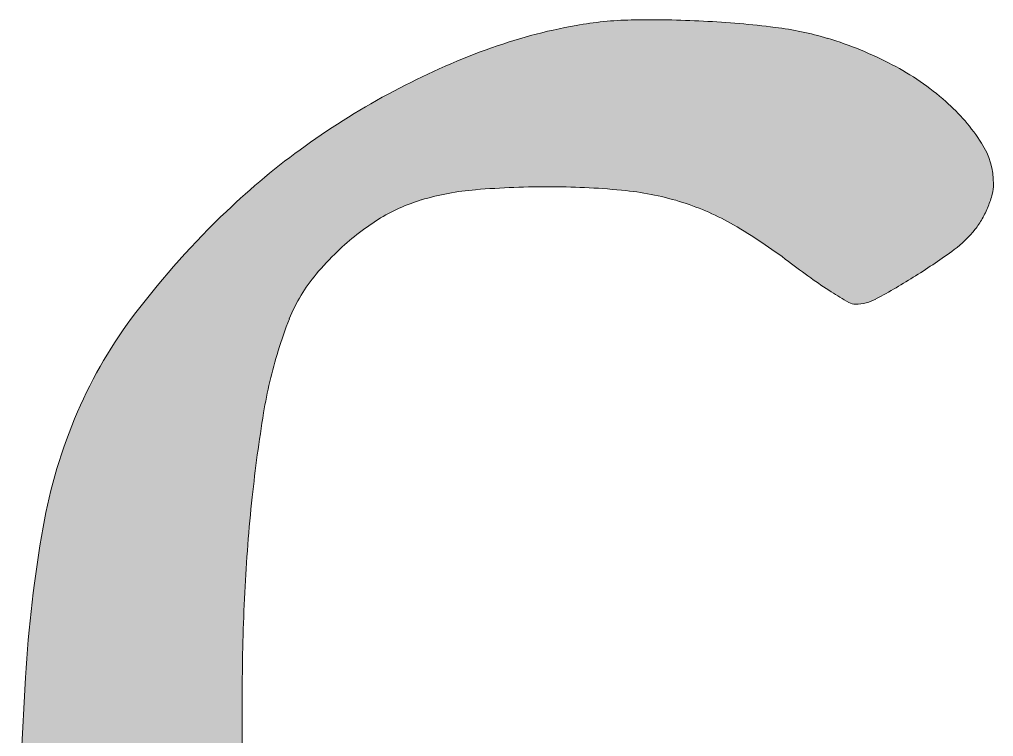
# Model space of a CAD drawing. Extents: x -1907 to 937, y -179 to 966.
# Drawn here: x 428.728 to 431.411, y 97.33 to 99.307 of the extents above; entities that cross this region are included whole.
import ezdxf

# ---------------------------------------------------------------- set-up
doc = ezdxf.new("R2010")
doc.units = 0
doc.layers.get('0').update_dxf_attribs({"lineweight": 13})
doc.layers.add('G-XREF-____-OTLN', color=7, linetype='Continuous', lineweight=13)

# ---------------------------------------------------------------- blocks, each defined once
blk = doc.blocks.new('Blockreferenz-A0UJ280QXE')
at = {"layer": 'G-XREF-____-OTLN', "color": 0, "linetype": 'ByBlock', "lineweight": -2, "ltscale": 0.13}
for p, q in [((428.7446, 97.4931), (428.7277, 97.1914)), ((429.3414, 97.199), (429.3414, 97.4573))]:
    blk.add_line(p, q, dxfattribs=at)
for centre, major_axis, end_param in [((430.4323, 98.3382), (-0.0193, 0.9677), 0.157371), ((430.4686, 96.5171), (0.1437, 2.7856), 0.07146), ((430.469, 96.5253), (0.3406, 2.7602), 0.07124), ((430.5217, 97.8393), (-0.2601, 1.4516), 0.174569), ((430.7022, 98.4143), (0.2519, 0.8409), 0.168249), ((430.6652, 98.2909), (0.4671, 0.8917), 0.191557), ((430.7143, 97.3148), (-0.7008, 1.9089), 0.137206), ((430.7838, 98.5173), (0.4959, 0.564), 0.238593), ((430.7703, 97.2096), (-1.0113, 1.9003), 0.133562), ((430.9232, 98.6759), (0.455, 0.2905), 0.281347), ((430.6825, 97.3319), (-1.1676, 1.6264), 0.141026), ((431.2008, 98.8532), (0.2105, 0), 0.568266), ((430.0413, 98.1243), (-0.0568, 0.7136), 0.21307), ((430.189, 96.2699), (0.0069, 2.5762), 0.08216), ((430.1905, 96.8296), (0.2081, 2.0057), 0.100735), ((431.3034, 98.8532), (0.1043, -0.0276), 0.258965), ((430.3176, 98.0548), (0.2373, 0.748), 0.203819), ((431.1377, 98.8971), (0.2588, -0.1052), 0.127313), ((429.9755, 98.3426), (-0.1407, 0.4672), 0.268683), ((430.3409, 98.128), (0.3543, 0.6129), 0.216899), ((431.1134, 98.9069), (0.2667, -0.1492), 0.123721), ((430.9837, 97.0173), (-1.6858, 1.7608), 0.153485), ((431.1852, 98.8668), (0.1755, -0.1381), 0.156516), ((430.0786, 98.1787), (-0.3628, 0.577), 0.209141), ((429.9917, 97.524), (0.8551, 1.1156), 0.129826), ((431.1252, 98.914), (0.1775, -0.2414), 0.27036), ((430.2422, 98.0101), (-0.6383, 0.6577), 0.094299), ((430.2704, 100.0768), (0.9264, -1.4762), 0.073492), ((432.1141, 100.2931), (-1.2673, -1.6535), 0.036459), ((429.8674, 98.3297), (-0.3225, 0.2751), 0.167849), ((430.1053, 100.3399), (0.9822, -1.8033), 0.061703), ((431.6884, 99.6937), (-0.7806, -1.0992), 0.050517), ((429.8926, 98.3147), (-0.3892, 0.2324), 0.161169), ((431.787, 99.8485), (-0.8227, -1.2921), 0.036763), ((431.0311, 98.559), (-0.0187, -0.0319), 0.537505), ((431.0305, 98.6411), (0.0009, -0.1191), 0.491428), ((430.0728, 97.715), (-1.0243, 0.7846), 0.247093), ((430.5519, 98.0536), (-1.0807, 0.428), 0.079781), ((430.6953, 98.0096), (-1.2548, 0.3845), 0.13413), ((430.2047, 97.6582), (-1.317, 0.567), 0.2319), ((433.4003, 97.5642), (-3.9999, 0.6586), 0.057868), ((434.1974, 97.48), (-4.8285, 0.5104), 0.054385), ((432.2589, 97.2957), (-3.4662, 0.6117), 0.118569), ((434.651, 97.4568), (-5.3026, 0.2703), 0.050857)]:
    blk.add_ellipse(centre, major_axis=major_axis, ratio=1, start_param=0, end_param=end_param, dxfattribs=at)
for points in [[(430.2867, 98.8437), (430.2636, 99.2912), (430.2867, 99.2951)], [(430.2974, 98.8433), (430.2867, 99.2951), (430.2974, 99.2966)], [(430.2867, 98.8437), (430.2867, 99.2951), (430.2974, 98.8433)], [(430.3118, 98.8424), (430.2974, 99.2966), (430.3118, 99.2986)], [(430.2974, 98.8433), (430.2974, 99.2966), (430.3118, 98.8424)], [(430.3312, 98.8412), (430.3118, 99.2986), (430.3312, 99.3007)], [(430.3118, 98.8424), (430.3118, 99.2986), (430.3312, 98.8412)], [(430.3371, 98.8407), (430.3312, 99.3007), (430.3371, 99.3014)], [(430.3312, 98.8412), (430.3312, 99.3007), (430.3371, 98.8407)], [(430.3624, 98.8387), (430.3371, 99.3014), (430.3624, 99.3036)], [(430.3371, 98.8407), (430.3371, 99.3014), (430.3624, 98.8387)], [(430.3649, 98.8385), (430.3624, 99.3036), (430.3649, 99.3037)], [(430.3624, 98.8387), (430.3624, 99.3036), (430.3649, 98.8385)], [(430.3877, 98.8364), (430.3649, 99.3037), (430.3877, 99.3051)], [(430.3649, 98.8385), (430.3649, 99.3037), (430.3877, 98.8364)], [(430.3986, 98.8353), (430.3877, 99.3051), (430.3986, 99.3054)], [(430.3877, 98.8364), (430.3877, 99.3051), (430.3986, 98.8353)], [(430.4131, 98.8336), (430.3986, 99.3054), (430.4131, 99.3059)], [(430.3986, 98.8353), (430.3986, 99.3054), (430.4131, 98.8336)], [(430.4251, 98.8321), (430.4131, 99.3059), (430.4251, 99.306)], [(430.4131, 98.8336), (430.4131, 99.3059), (430.4251, 98.8321)], [(430.4514, 98.828), (430.4251, 99.306), (430.4514, 99.3063)], [(430.4251, 98.8321), (430.4251, 99.306), (430.4514, 98.828)], [(430.4629, 98.8259), (430.4514, 99.3063), (430.4629, 99.3065)], [(430.4514, 98.828), (430.4514, 99.3063), (430.4629, 98.8259)], [(430.4629, 98.8259), (430.4629, 99.3065), (430.4776, 98.823)], [(430.4776, 98.823), (430.4629, 99.3065), (430.4776, 99.3064)], [(430.4776, 98.823), (430.4776, 99.3064), (430.5036, 98.8172)], [(430.5036, 98.8172), (430.4776, 99.3064), (430.5036, 99.3062)], [(430.5036, 98.8172), (430.5036, 99.3062), (430.5127, 98.8148)], [(430.5127, 98.8148), (430.5036, 99.3062), (430.5127, 99.3061)], [(430.5127, 98.8148), (430.5127, 99.3061), (430.5294, 98.8104)], [(430.5294, 98.8104), (430.5127, 99.3061), (430.5294, 99.3057)], [(430.5294, 98.8104), (430.5294, 99.3057), (430.5549, 98.8028)], [(430.5549, 98.8028), (430.5294, 99.3057), (430.5549, 99.3051)], [(430.5549, 98.8028), (430.5549, 99.3051), (430.5625, 98.8002)], [(430.5625, 98.8002), (430.5549, 99.3051), (430.5625, 99.3049)], [(430.5625, 98.8002), (430.5625, 99.3049), (430.5792, 98.7946)], [(430.5792, 98.7946), (430.5625, 99.3049), (430.5792, 99.3042)], [(430.5792, 98.7946), (430.5792, 99.3042), (430.6031, 98.7856)], [(430.6031, 98.7856), (430.5792, 99.3042), (430.6031, 99.3031)], [(430.6031, 98.7856), (430.6031, 99.3031), (430.6123, 98.7817)], [(430.6123, 98.7817), (430.6031, 99.3031), (430.6123, 99.3028)], [(430.6123, 98.7817), (430.6123, 99.3028), (430.6267, 98.7756)], [(430.6267, 98.7756), (430.6123, 99.3028), (430.6267, 99.3019)], [(430.6267, 98.7756), (430.6267, 99.3019), (430.6499, 98.7649)], [(430.6499, 98.7649), (430.6267, 99.3019), (430.6499, 99.3005)], [(430.6499, 98.7649), (430.6499, 99.3005), (430.6618, 98.7589)], [(430.6618, 98.7589), (430.6499, 99.3005), (430.6618, 99.2998)], [(430.6618, 98.7589), (430.6618, 99.2998), (430.6727, 98.7533)], [(430.6727, 98.7533), (430.6618, 99.2998), (430.6727, 99.2989)], [(430.6727, 98.7533), (430.6727, 99.2989), (430.6951, 98.7409)], [(430.6951, 98.7409), (430.6727, 99.2989), (430.6951, 99.2971)], [(430.6951, 98.7409), (430.6951, 99.2971), (430.7111, 98.7314)], [(430.7111, 98.7314), (430.6951, 99.2971), (430.7111, 99.2959)], [(430.7111, 98.7314), (430.7111, 99.2959), (430.7213, 98.7254)], [(430.7213, 98.7254), (430.7111, 99.2959), (430.7213, 99.2949)], [(430.7213, 98.7254), (430.7213, 99.2949), (430.7471, 98.7093)], [(430.7471, 98.7093), (430.7213, 99.2949), (430.7471, 99.2924)], [(430.1535, 98.8459), (430.1361, 99.2627), (430.1535, 99.2672)], [(430.1777, 98.846), (430.1535, 99.2672), (430.1777, 99.2733)], [(430.1535, 98.8459), (430.1535, 99.2672), (430.1777, 98.846)], [(430.1959, 98.8461), (430.1777, 99.2733), (430.1959, 99.2774)], [(430.1777, 98.846), (430.1777, 99.2733), (430.1959, 98.8461)], [(430.2195, 98.8458), (430.1959, 99.2774), (430.2195, 99.2827)], [(430.1959, 98.8461), (430.1959, 99.2774), (430.2195, 98.8458)], [(430.2297, 98.8457), (430.2195, 99.2827), (430.2297, 99.2847)], [(430.2195, 98.8458), (430.2195, 99.2827), (430.2297, 98.8457)], [(430.2616, 98.8448), (430.2297, 99.2847), (430.2616, 99.2909)], [(430.2297, 98.8457), (430.2297, 99.2847), (430.2616, 98.8448)], [(430.2636, 98.8448), (430.2616, 99.2909), (430.2636, 99.2912)], [(430.2616, 98.8448), (430.2616, 99.2909), (430.2636, 98.8448)], [(430.2636, 98.8448), (430.2636, 99.2912), (430.2867, 98.8437)], [(430.7471, 98.7093), (430.7471, 99.2924), (430.7604, 98.7006)], [(430.7604, 98.7006), (430.7471, 99.2924), (430.7604, 99.2911)], [(430.7604, 98.7006), (430.7604, 99.2911), (430.7726, 98.6927)], [(430.7726, 98.6927), (430.7604, 99.2911), (430.7726, 99.2897)], [(430.7726, 98.6927), (430.7726, 99.2897), (430.7977, 98.6755)], [(430.7977, 98.6755), (430.7726, 99.2897), (430.7977, 99.2869)], [(430.7977, 98.6755), (430.7977, 99.2869), (430.8097, 98.667)], [(430.8097, 98.667), (430.7977, 99.2869), (430.8097, 99.2855)], [(430.8097, 98.667), (430.8097, 99.2855), (430.8224, 98.6578)], [(430.8224, 98.6578), (430.8097, 99.2855), (430.8224, 99.2838)], [(430.8224, 98.6578), (430.8224, 99.2838), (430.834, 98.6491)], [(430.834, 98.6491), (430.8224, 99.2838), (430.834, 99.2822)], [(430.834, 98.6491), (430.834, 99.2822), (430.8468, 98.6396)], [(430.8468, 98.6396), (430.834, 99.2822), (430.8468, 99.28)], [(430.8468, 98.6396), (430.8468, 99.28), (430.8583, 98.6309)], [(430.8583, 98.6309), (430.8468, 99.28), (430.8583, 99.2781)], [(430.8583, 98.6309), (430.8583, 99.2781), (430.8771, 98.6168)], [(430.8771, 98.6168), (430.8583, 99.2781), (430.8771, 99.2744)], [(430.8771, 98.6168), (430.8771, 99.2744), (430.8825, 98.6129)], [(430.8825, 98.6129), (430.8771, 99.2744), (430.8825, 99.2734)], [(430.8825, 98.6129), (430.8825, 99.2734), (430.9065, 98.5955)], [(430.9065, 98.5955), (430.8825, 99.2734), (430.9065, 99.268)], [(430.9065, 98.5955), (430.9065, 99.268), (430.9079, 98.5945)], [(430.9079, 98.5945), (430.9065, 99.268), (430.9079, 99.2676)], [(430.9079, 98.5945), (430.9079, 99.2676), (430.9265, 98.5815)], [(430.9265, 98.5815), (430.9079, 99.2676), (430.9265, 99.2629)], [(430.0689, 98.8433), (430.054, 99.2379), (430.0689, 99.2427)], [(430.0948, 98.8443), (430.0689, 99.2427), (430.0948, 99.2509)], [(430.0689, 98.8433), (430.0689, 99.2427), (430.0948, 98.8443)], [(430.1112, 98.8449), (430.0948, 99.2509), (430.1112, 99.2556)], [(430.0948, 98.8443), (430.0948, 99.2509), (430.1112, 98.8449)], [(430.1361, 98.8455), (430.1112, 99.2556), (430.1361, 99.2627)], [(430.1112, 98.8449), (430.1112, 99.2556), (430.1361, 98.8455)], [(430.1361, 98.8455), (430.1361, 99.2627), (430.1535, 98.8459)], [(430.9265, 98.5815), (430.9265, 99.2629), (430.9303, 98.5789)], [(430.9303, 98.5789), (430.9265, 99.2629), (430.9303, 99.2619)], [(430.9303, 98.5789), (430.9303, 99.2619), (430.9453, 98.5688)], [(430.9453, 98.5688), (430.9303, 99.2619), (430.9453, 99.2577)], [(430.9453, 98.5688), (430.9453, 99.2577), (430.954, 98.5632)], [(430.954, 98.5632), (430.9453, 99.2577), (430.954, 99.2552)], [(430.954, 98.5632), (430.954, 99.2552), (430.9644, 98.5565)], [(430.9644, 98.5565), (430.954, 99.2552), (430.9644, 99.2519)], [(430.9644, 98.5565), (430.9644, 99.2519), (430.9847, 98.5438)], [(430.9847, 98.5438), (430.9644, 99.2519), (430.9847, 99.2455)], [(430.9847, 98.5438), (430.9847, 99.2455), (430.9883, 98.5416)], [(430.9883, 98.5416), (430.9847, 99.2455), (430.9883, 99.2442)], [(430.9883, 98.5416), (430.9883, 99.2442), (431.0124, 98.5271)], [(431.0124, 98.5271), (430.9883, 99.2442), (431.0124, 99.2357)], [(430.0135, 98.84), (429.9844, 99.2126), (430.0135, 99.2237)], [(430.0266, 98.841), (430.0135, 99.2237), (430.0266, 99.2283)], [(430.0135, 98.84), (430.0135, 99.2237), (430.0266, 98.841)], [(430.054, 98.8425), (430.0266, 99.2283), (430.054, 99.2379)], [(430.0266, 98.841), (430.0266, 99.2283), (430.054, 98.8425)], [(430.054, 98.8425), (430.054, 99.2379), (430.0689, 98.8433)], [(431.0124, 98.5271), (431.0124, 99.2357), (431.015, 98.5258)], [(431.015, 98.5258), (431.0124, 99.2357), (431.015, 99.2348)], [(431.015, 98.5258), (431.015, 99.2348), (431.0153, 98.5256)], [(431.0153, 98.5256), (431.015, 99.2348), (431.0153, 99.2347)], [(431.0153, 98.5256), (431.0153, 99.2347), (431.0184, 98.5243)], [(431.0184, 98.5243), (431.0153, 99.2347), (431.0184, 99.2335)], [(431.0184, 98.5243), (431.0184, 99.2335), (431.0216, 98.5233)], [(431.0216, 98.5233), (431.0184, 99.2335), (431.0216, 99.2322)], [(431.0216, 98.5233), (431.0216, 99.2322), (431.0248, 98.5226)], [(431.0248, 98.5226), (431.0216, 99.2322), (431.0248, 99.231)], [(431.0248, 98.5226), (431.0248, 99.231), (431.0281, 98.5222)], [(431.0281, 98.5222), (431.0248, 99.231), (431.0281, 99.2297)], [(431.0281, 98.5222), (431.0281, 99.2297), (431.0314, 98.522)], [(431.0314, 98.522), (431.0281, 99.2297), (431.0314, 99.2284)], [(431.0314, 98.522), (431.0314, 99.2284), (431.0411, 98.5225)], [(431.0411, 98.5225), (431.0314, 99.2284), (431.0411, 99.2246)], [(431.0411, 98.5225), (431.0411, 99.2246), (431.0449, 98.523)], [(431.0449, 98.523), (431.0411, 99.2246), (431.0449, 99.2232)], [(431.0449, 98.523), (431.0449, 99.2232), (431.0508, 98.5238)], [(431.0508, 98.5238), (431.0449, 99.2232), (431.0508, 99.2207)], [(431.0508, 98.5238), (431.0508, 99.2207), (431.0603, 98.5258)], [(431.0603, 98.5258), (431.0508, 99.2207), (431.0603, 99.2166)], [(431.0603, 98.5258), (431.0603, 99.2166), (431.0696, 98.5287)], [(431.0696, 98.5287), (431.0603, 99.2166), (431.0696, 99.2126)], [(429.9269, 98.831), (429.9089, 99.1818), (429.9269, 99.1897)], [(429.9339, 98.8321), (429.9269, 99.1897), (429.9339, 99.1925)], [(429.9269, 98.831), (429.9269, 99.1897), (429.9339, 98.8321)], [(429.9591, 98.8355), (429.9339, 99.1925), (429.9591, 99.2027)], [(429.9339, 98.8321), (429.9339, 99.1925), (429.9591, 98.8355)], [(429.97, 98.8366), (429.9591, 99.2027), (429.97, 99.2072)], [(429.9591, 98.8355), (429.9591, 99.2027), (429.97, 98.8366)], [(429.9844, 98.838), (429.97, 99.2072), (429.9844, 99.2126)], [(429.97, 98.8366), (429.97, 99.2072), (429.9844, 98.838)], [(429.9844, 98.838), (429.9844, 99.2126), (430.0135, 98.84)], [(431.0696, 98.5287), (431.0696, 99.2126), (431.0745, 98.5306)], [(431.0745, 98.5306), (431.0696, 99.2126), (431.0745, 99.2106)], [(431.0745, 98.5306), (431.0745, 99.2106), (431.0787, 98.5322)], [(431.0787, 98.5322), (431.0745, 99.2106), (431.0787, 99.2086)], [(431.0787, 98.5322), (431.0787, 99.2086), (431.0875, 98.5365)], [(431.0875, 98.5365), (431.0787, 99.2086), (431.0875, 99.2045)], [(431.0875, 98.5365), (431.0875, 99.2045), (431.1036, 98.5455)], [(431.1036, 98.5455), (431.0875, 99.2045), (431.1036, 99.197)], [(431.1036, 98.5455), (431.1036, 99.197), (431.1152, 98.5519)], [(431.1152, 98.5519), (431.1036, 99.197), (431.1152, 99.1912)], [(431.1152, 98.5519), (431.1152, 99.1912), (431.1323, 98.5618)], [(431.1323, 98.5618), (431.1152, 99.1912), (431.1323, 99.1826)], [(429.8593, 98.8167), (429.842, 99.1517), (429.8593, 99.1596)], [(429.884, 98.8227), (429.8593, 99.1596), (429.884, 99.171)], [(429.8593, 98.8167), (429.8593, 99.1596), (429.884, 98.8227)], [(429.8843, 98.8228), (429.884, 99.171), (429.8843, 99.1712)], [(429.884, 98.8227), (429.884, 99.171), (429.8843, 98.8228)], [(429.9089, 98.8279), (429.8843, 99.1712), (429.9089, 99.1818)], [(429.8843, 98.8228), (429.8843, 99.1712), (429.9089, 98.8279)], [(429.9089, 98.8279), (429.9089, 99.1818), (429.9269, 98.831)], [(431.1323, 98.5618), (431.1323, 99.1826), (431.1426, 98.5677)], [(431.1426, 98.5677), (431.1323, 99.1826), (431.1426, 99.1769)], [(431.1426, 98.5677), (431.1426, 99.1769), (431.1585, 98.5772)], [(431.1585, 98.5772), (431.1426, 99.1769), (431.1585, 99.1682)], [(431.1585, 98.5772), (431.1585, 99.1682), (431.1698, 98.5839)], [(431.1698, 98.5839), (431.1585, 99.1682), (431.1698, 99.1614)], [(431.1698, 98.5839), (431.1698, 99.1614), (431.1841, 98.5927)], [(431.1841, 98.5927), (431.1698, 99.1614), (431.1841, 99.1528)], [(429.814, 98.803), (429.8003, 99.1313), (429.814, 99.138)], [(429.8348, 98.8098), (429.814, 99.138), (429.8348, 99.1482)], [(429.814, 98.803), (429.814, 99.138), (429.8348, 98.8098)], [(429.842, 98.8119), (429.8348, 99.1482), (429.842, 99.1517)], [(429.8348, 98.8098), (429.8348, 99.1482), (429.842, 98.8119)], [(429.842, 98.8119), (429.842, 99.1517), (429.8593, 98.8167)], [(431.1841, 98.5927), (431.1841, 99.1528), (431.1968, 98.6005)], [(431.1968, 98.6005), (431.1841, 99.1528), (431.1968, 99.1444)], [(431.1968, 98.6005), (431.1968, 99.1444), (431.209, 98.6084)], [(431.209, 98.6084), (431.1968, 99.1444), (431.209, 99.1364)], [(431.209, 98.6084), (431.209, 99.1364), (431.2237, 98.6178)], [(431.2237, 98.6178), (431.209, 99.1364), (431.2237, 99.1258)], [(429.7538, 98.7773), (429.7346, 99.0966), (429.7538, 99.1071)], [(429.759, 98.7798), (429.7538, 99.1071), (429.759, 99.1099)], [(429.7538, 98.7773), (429.7538, 99.1071), (429.759, 98.7798)], [(429.7735, 98.7868), (429.759, 99.1099), (429.7735, 99.1174)], [(429.759, 98.7798), (429.759, 99.1099), (429.7735, 98.7868)], [(429.7936, 98.7954), (429.7735, 99.1174), (429.7936, 99.1278)], [(429.7735, 98.7868), (429.7735, 99.1174), (429.7936, 98.7954)], [(429.8003, 98.7979), (429.7936, 99.1278), (429.8003, 99.1313)], [(429.7936, 98.7954), (429.7936, 99.1278), (429.8003, 98.7979)], [(429.8003, 98.7979), (429.8003, 99.1313), (429.814, 98.803)], [(431.2237, 98.6178), (431.2237, 99.1258), (431.2333, 98.6242)], [(431.2333, 98.6242), (431.2237, 99.1258), (431.2333, 99.119)], [(431.2333, 98.6242), (431.2333, 99.119), (431.2504, 98.6356)], [(431.2504, 98.6356), (431.2333, 99.119), (431.2504, 99.1057)], [(429.7158, 98.7557), (429.6959, 99.0748), (429.7158, 99.0863)], [(429.7169, 98.7563), (429.7158, 99.0863), (429.7169, 99.0869)], [(429.7158, 98.7557), (429.7158, 99.0863), (429.7169, 98.7563)], [(429.7346, 98.7669), (429.7169, 99.0869), (429.7346, 99.0966)], [(429.7169, 98.7563), (429.7169, 99.0869), (429.7346, 98.7669)], [(429.7346, 98.7669), (429.7346, 99.0966), (429.7538, 98.7773)], [(431.2504, 98.6356), (431.2504, 99.1057), (431.2569, 98.6401)], [(431.2569, 98.6401), (431.2504, 99.1057), (431.2569, 99.1006)], [(431.2569, 98.6401), (431.2569, 99.1006), (431.2767, 98.6538)], [(431.2767, 98.6538), (431.2569, 99.1006), (431.2767, 99.0839)], [(431.2767, 98.6538), (431.2767, 99.0839), (431.2797, 98.656)], [(431.2797, 98.656), (431.2767, 99.0839), (431.2797, 99.0814)], [(431.2797, 98.656), (431.2797, 99.0814), (431.2983, 98.6694)], [(431.2983, 98.6694), (431.2797, 99.0814), (431.2983, 99.0642)], [(429.6576, 98.7147), (429.6392, 99.0411), (429.6576, 99.0522)], [(429.6754, 98.7282), (429.6576, 99.0522), (429.6754, 99.063)], [(429.6576, 98.7147), (429.6576, 99.0522), (429.6754, 98.7282)], [(429.6765, 98.729), (429.6754, 99.063), (429.6765, 99.0637)], [(429.6754, 98.7282), (429.6754, 99.063), (429.6765, 98.729)], [(429.6959, 98.7427), (429.6765, 99.0637), (429.6959, 99.0748)], [(429.6765, 98.729), (429.6765, 99.0637), (429.6959, 98.7427)], [(429.6959, 98.7427), (429.6959, 99.0748), (429.7158, 98.7557)], [(431.2983, 98.6694), (431.2983, 99.0642), (431.3027, 98.6725)], [(431.3027, 98.6725), (431.2983, 99.0642), (431.3027, 99.0598)], [(431.3027, 98.6725), (431.3027, 99.0598), (431.3134, 98.6808)], [(431.3134, 98.6808), (431.3027, 99.0598), (431.3134, 99.0489)], [(429.6213, 98.6841), (429.6039, 99.0188), (429.6213, 99.0298)], [(429.6344, 98.6955), (429.6213, 99.0298), (429.6344, 99.0382)], [(429.6213, 98.6841), (429.6213, 99.0298), (429.6344, 98.6955)], [(429.6392, 98.6997), (429.6344, 99.0382), (429.6392, 99.0411)], [(429.6344, 98.6955), (429.6344, 99.0382), (429.6392, 98.6997)], [(429.6392, 98.6997), (429.6392, 99.0411), (429.6576, 98.7147)], [(431.3134, 98.6808), (431.3134, 99.0489), (431.3161, 98.6831)], [(431.3161, 98.6831), (431.3134, 99.0489), (431.3161, 99.0462)], [(431.3161, 98.6831), (431.3161, 99.0462), (431.3237, 98.6895)], [(431.3237, 98.6895), (431.3161, 99.0462), (431.3237, 99.0377)], [(431.3237, 98.6895), (431.3237, 99.0377), (431.333, 98.6981)], [(431.333, 98.6981), (431.3237, 99.0377), (431.333, 99.0274)], [(431.333, 98.6981), (431.333, 99.0274), (431.3336, 98.6987)], [(431.3336, 98.6987), (431.333, 99.0274), (431.3336, 99.0267)], [(431.3336, 98.6987), (431.3336, 99.0267), (431.3431, 98.7083)], [(431.3431, 98.7083), (431.3336, 99.0267), (431.3431, 99.0151)], [(429.5796, 98.6433), (429.5678, 98.9949), (429.5796, 99.0028)], [(429.5916, 98.6557), (429.5796, 99.0028), (429.5916, 99.0109)], [(429.5796, 98.6433), (429.5796, 99.0028), (429.5916, 98.6557)], [(429.594, 98.658), (429.5916, 99.0109), (429.594, 99.0124)], [(429.5916, 98.6557), (429.5916, 99.0109), (429.594, 98.658)], [(429.6039, 98.6678), (429.594, 99.0124), (429.6039, 99.0188)], [(429.594, 98.658), (429.594, 99.0124), (429.6039, 98.6678)], [(429.6039, 98.6678), (429.6039, 99.0188), (429.6213, 98.6841)], [(431.3431, 98.7083), (431.3431, 99.0151), (431.349, 98.7149)], [(431.349, 98.7149), (431.3431, 99.0151), (431.349, 99.0078)], [(431.349, 98.7149), (431.349, 99.0078), (431.3521, 98.7183)], [(431.3521, 98.7183), (431.349, 99.0078), (431.3521, 99.0036)], [(431.3521, 98.7183), (431.3521, 99.0036), (431.3607, 98.7287)], [(431.3607, 98.7287), (431.3521, 99.0036), (431.3607, 98.9921)], [(429.5373, 98.5957), (429.53, 98.9688), (429.5373, 98.974)], [(429.5448, 98.6048), (429.5373, 98.974), (429.5448, 98.9793)], [(429.5373, 98.5957), (429.5373, 98.974), (429.5448, 98.6048)], [(429.5541, 98.6155), (429.5448, 98.9793), (429.5541, 98.9858)], [(429.5448, 98.6048), (429.5448, 98.9793), (429.5541, 98.6155)], [(429.5562, 98.6178), (429.5541, 98.9858), (429.5562, 98.9872)], [(429.5541, 98.6155), (429.5541, 98.9858), (429.5562, 98.6178)], [(429.5678, 98.6307), (429.5562, 98.9872), (429.5678, 98.9949)], [(429.5562, 98.6178), (429.5562, 98.9872), (429.5678, 98.6307)], [(429.5678, 98.6307), (429.5678, 98.9949), (429.5796, 98.6433)], [(431.3607, 98.7287), (431.3607, 98.9921), (431.3641, 98.7332)], [(431.3641, 98.7332), (431.3607, 98.9921), (431.3641, 98.9875)], [(431.3641, 98.7332), (431.3641, 98.9875), (431.3642, 98.7333)], [(431.3642, 98.7333), (431.3641, 98.9875), (431.3642, 98.9873)], [(431.3642, 98.7333), (431.3642, 98.9873), (431.3677, 98.7381)], [(431.3677, 98.7381), (431.3642, 98.9873), (431.3677, 98.9822)], [(431.3677, 98.7381), (431.3677, 98.9822), (431.371, 98.7429)], [(431.371, 98.7429), (431.3677, 98.9822), (431.371, 98.9773)], [(431.371, 98.7429), (431.371, 98.9773), (431.3741, 98.7478)], [(431.3741, 98.7478), (431.371, 98.9773), (431.3741, 98.9726)], [(431.3741, 98.7478), (431.3741, 98.9726), (431.3772, 98.7527)], [(431.3772, 98.7527), (431.3741, 98.9726), (431.3772, 98.968)], [(429.4973, 98.5365), (429.4915, 98.9411), (429.4973, 98.9454)], [(429.5034, 98.547), (429.4973, 98.9454), (429.5034, 98.9498)], [(429.4973, 98.5365), (429.4973, 98.9454), (429.5034, 98.547)], [(429.5096, 98.5571), (429.5034, 98.9498), (429.5096, 98.9544)], [(429.5034, 98.547), (429.5034, 98.9498), (429.5096, 98.5571)], [(429.5149, 98.5652), (429.5096, 98.9544), (429.5149, 98.9583)], [(429.5096, 98.5571), (429.5096, 98.9544), (429.5149, 98.5652)], [(429.5161, 98.567), (429.5149, 98.9583), (429.5161, 98.9592)], [(429.5149, 98.5652), (429.5149, 98.9583), (429.5161, 98.567)], [(429.5229, 98.5768), (429.5161, 98.9592), (429.5229, 98.9639)], [(429.5161, 98.567), (429.5161, 98.9592), (429.5229, 98.5768)], [(429.53, 98.5863), (429.5229, 98.9639), (429.53, 98.9688)], [(429.5229, 98.5768), (429.5229, 98.9639), (429.53, 98.5863)], [(429.53, 98.5863), (429.53, 98.9688), (429.5373, 98.5957)], [(431.3772, 98.7527), (431.3772, 98.968), (431.3782, 98.7546)], [(431.3782, 98.7546), (431.3772, 98.968), (431.3782, 98.9664)], [(431.3782, 98.7546), (431.3782, 98.9664), (431.3801, 98.7578)], [(431.3801, 98.7578), (431.3782, 98.9664), (431.3801, 98.9632)], [(431.3801, 98.7578), (431.3801, 98.9632), (431.3831, 98.7633)], [(431.3831, 98.7633), (431.3801, 98.9632), (431.3831, 98.958)], [(431.3831, 98.7633), (431.3831, 98.958), (431.386, 98.7689)], [(431.386, 98.7689), (431.3831, 98.958), (431.386, 98.9529)], [(431.386, 98.7689), (431.386, 98.9529), (431.3882, 98.7732)], [(431.3882, 98.7732), (431.386, 98.9529), (431.3882, 98.9492)], [(431.3882, 98.7732), (431.3882, 98.9492), (431.3888, 98.7745)], [(431.3888, 98.7745), (431.3882, 98.9492), (431.3888, 98.9478)], [(431.3888, 98.7745), (431.3888, 98.9478), (431.3915, 98.7802)], [(431.3915, 98.7802), (431.3888, 98.9478), (431.3915, 98.9419)], [(429.4645, 98.4643), (429.4581, 98.9158), (429.4645, 98.9207)], [(429.4712, 98.4816), (429.4645, 98.9207), (429.4712, 98.9259)], [(429.4645, 98.4643), (429.4645, 98.9207), (429.4712, 98.4816)], [(429.4758, 98.4928), (429.4712, 98.9259), (429.4758, 98.9295)], [(429.4712, 98.4816), (429.4712, 98.9259), (429.4758, 98.4928)], [(429.477, 98.4955), (429.4758, 98.9295), (429.477, 98.9304)], [(429.4758, 98.4928), (429.4758, 98.9295), (429.477, 98.4955)], [(429.4807, 98.504), (429.477, 98.9304), (429.4807, 98.9332)], [(429.477, 98.4955), (429.477, 98.9304), (429.4807, 98.504)], [(429.486, 98.515), (429.4807, 98.9332), (429.486, 98.937)], [(429.4807, 98.504), (429.4807, 98.9332), (429.486, 98.515)], [(429.4915, 98.5258), (429.486, 98.937), (429.4915, 98.9411)], [(429.486, 98.515), (429.486, 98.937), (429.4915, 98.5258)], [(429.4915, 98.5258), (429.4915, 98.9411), (429.4973, 98.5365)], [(431.3915, 98.7802), (431.3915, 98.9419), (431.394, 98.786)], [(431.394, 98.786), (431.3915, 98.9419), (431.394, 98.9362)], [(431.394, 98.786), (431.394, 98.9362), (431.3964, 98.7917)], [(431.3964, 98.7917), (431.394, 98.9362), (431.3964, 98.931)], [(431.3964, 98.7917), (431.3964, 98.931), (431.3965, 98.7918)], [(431.3965, 98.7918), (431.3964, 98.931), (431.3965, 98.9308)], [(431.3965, 98.7918), (431.3965, 98.9308), (431.3986, 98.7973)], [(431.3986, 98.7973), (431.3965, 98.9308), (431.3986, 98.9245)], [(431.3986, 98.7973), (431.3986, 98.9245), (431.4007, 98.8029)], [(431.4007, 98.8029), (431.3986, 98.9245), (431.4007, 98.9186)], [(431.4007, 98.8029), (431.4007, 98.9186), (431.4026, 98.8085)], [(431.4026, 98.8085), (431.4007, 98.9186), (431.4026, 98.9129)], [(429.4322, 98.3659), (429.4246, 98.8893), (429.4322, 98.8955)], [(429.4398, 98.3916), (429.4322, 98.8955), (429.4398, 98.9016)], [(429.4322, 98.3659), (429.4322, 98.8955), (429.4398, 98.3916)], [(429.4405, 98.3941), (429.4398, 98.9016), (429.4405, 98.9022)], [(429.4398, 98.3916), (429.4398, 98.9016), (429.4405, 98.3941)], [(429.4461, 98.4118), (429.4405, 98.9022), (429.4461, 98.9065)], [(429.4405, 98.3941), (429.4405, 98.9022), (429.4461, 98.4118)], [(429.4519, 98.4294), (429.4461, 98.9065), (429.4519, 98.911)], [(429.4461, 98.4118), (429.4461, 98.9065), (429.4519, 98.4294)], [(429.4581, 98.4469), (429.4519, 98.911), (429.4581, 98.9158)], [(429.4519, 98.4294), (429.4519, 98.911), (429.4581, 98.4469)], [(429.4581, 98.4469), (429.4581, 98.9158), (429.4645, 98.4643)], [(431.4026, 98.8085), (431.4026, 98.9129), (431.4029, 98.8093)], [(431.4029, 98.8093), (431.4026, 98.9129), (431.4029, 98.9122)], [(431.4029, 98.8093), (431.4029, 98.9122), (431.4044, 98.8141)], [(431.4044, 98.8141), (431.4029, 98.9122), (431.4044, 98.9057)], [(431.4044, 98.8141), (431.4044, 98.9057), (431.4061, 98.8198)], [(431.4061, 98.8198), (431.4044, 98.9057), (431.4061, 98.8987)], [(431.4061, 98.8198), (431.4061, 98.8987), (431.4076, 98.8249)], [(431.4076, 98.8249), (431.4061, 98.8987), (431.4076, 98.8928)], [(431.4076, 98.8249), (431.4076, 98.8928), (431.4077, 98.8255)], [(431.4077, 98.8255), (431.4076, 98.8928), (431.4077, 98.8916)], [(431.4077, 98.8255), (431.4077, 98.8916), (431.4088, 98.8301)], [(431.4088, 98.8301), (431.4077, 98.8916), (431.4088, 98.884)], [(429.4004, 98.2228), (429.3884, 98.8594), (429.4004, 98.8696)], [(429.4032, 98.2391), (429.4004, 98.8696), (429.4032, 98.872)], [(429.4004, 98.2228), (429.4004, 98.8696), (429.4032, 98.2391)], [(429.4054, 98.2517), (429.4032, 98.872), (429.4054, 98.8738)], [(429.4032, 98.2391), (429.4032, 98.872), (429.4054, 98.2517)], [(429.4112, 98.2805), (429.4054, 98.8738), (429.4112, 98.8784)], [(429.4054, 98.2517), (429.4054, 98.8738), (429.4112, 98.2805)], [(429.4176, 98.3091), (429.4112, 98.8784), (429.4176, 98.8836)], [(429.4112, 98.2805), (429.4112, 98.8784), (429.4176, 98.3091)], [(429.4246, 98.3376), (429.4176, 98.8836), (429.4246, 98.8893)], [(429.4176, 98.3091), (429.4176, 98.8836), (429.4246, 98.3376)], [(429.4246, 98.3376), (429.4246, 98.8893), (429.4322, 98.3659)], [(431.4088, 98.8301), (431.4088, 98.884), (431.4097, 98.8346)], [(431.4097, 98.8346), (431.4088, 98.884), (431.4097, 98.8777)], [(431.4097, 98.8346), (431.4097, 98.8777), (431.4104, 98.839)], [(431.4104, 98.839), (431.4097, 98.8777), (431.4104, 98.8731)], [(431.4104, 98.839), (431.4104, 98.8731), (431.4104, 98.8392)], [(431.4104, 98.8392), (431.4104, 98.8731), (431.4104, 98.8722)], [(431.4104, 98.8392), (431.4104, 98.8722), (431.4109, 98.8439)], [(431.4109, 98.8439), (431.4104, 98.8722), (431.4109, 98.8616)], [(429.3674, 97.9741), (429.3605, 98.8354), (429.3674, 98.8415)], [(429.369, 97.9904), (429.3674, 98.8415), (429.369, 98.8428)], [(429.3674, 97.9741), (429.3674, 98.8415), (429.369, 97.9904)], [(429.3779, 98.0681), (429.369, 98.8428), (429.3779, 98.8505)], [(429.369, 97.9904), (429.369, 98.8428), (429.3779, 98.0681)], [(429.3884, 98.1455), (429.3779, 98.8505), (429.3884, 98.8594)], [(429.3779, 98.0681), (429.3779, 98.8505), (429.3884, 98.1455)], [(429.3884, 98.1455), (429.3884, 98.8594), (429.4004, 98.2228)], [(431.4109, 98.8439), (431.4109, 98.8616), (431.4112, 98.8485)], [(431.4112, 98.8485), (431.4109, 98.8616), (431.4112, 98.8553)], [(431.4112, 98.8485), (431.4112, 98.8553), (431.4113, 98.8532)], [(429.3353, 94.0812), (429.3323, 98.8102), (429.3353, 98.8129)], [(429.3414, 96.837), (429.3353, 98.8129), (429.3414, 98.8184)], [(429.3353, 96.837), (429.3353, 98.8129), (429.3414, 96.837)], [(429.3414, 97.199), (429.3414, 98.8184), (429.3415, 97.4573)], [(429.3415, 97.4573), (429.3414, 98.8184), (429.3415, 98.8184)], [(429.3422, 97.5473), (429.3415, 98.8184), (429.3422, 98.8191)], [(429.3415, 97.4573), (429.3415, 98.8184), (429.3422, 97.5473)], [(429.3445, 97.6372), (429.3422, 98.8191), (429.3445, 98.8211)], [(429.3422, 97.5473), (429.3422, 98.8191), (429.3445, 97.6372)], [(429.3484, 97.7272), (429.3445, 98.8211), (429.3484, 98.8245)], [(429.3445, 97.6372), (429.3445, 98.8211), (429.3484, 97.7272)], [(429.3536, 97.815), (429.3484, 98.8245), (429.3536, 98.8292)], [(429.3484, 97.7272), (429.3484, 98.8245), (429.3536, 97.815)], [(429.3605, 97.9028), (429.3536, 98.8292), (429.3605, 98.8354)], [(429.3536, 97.815), (429.3536, 98.8292), (429.3605, 97.9028)], [(429.3605, 97.9028), (429.3605, 98.8354), (429.3674, 97.9741)], [(429.3323, 94.0812), (429.2979, 98.778), (429.3323, 98.8102)], [(429.3323, 94.0812), (429.3323, 98.8102), (429.3353, 94.0812)], [(429.2979, 94.0812), (429.2534, 98.7343), (429.2979, 98.778)], [(429.2979, 94.0812), (429.2979, 98.778), (429.3323, 94.0812)], [(429.2534, 94.0812), (429.2101, 98.6895), (429.2534, 98.7343)], [(429.2534, 94.0812), (429.2534, 98.7343), (429.2979, 94.0812)], [(429.2101, 94.0812), (429.1679, 98.6436), (429.2101, 98.6895)], [(429.2101, 94.0812), (429.2101, 98.6895), (429.2534, 94.0812)], [(429.1679, 94.0812), (429.1269, 98.5966), (429.1679, 98.6436)], [(429.1679, 94.0812), (429.1679, 98.6436), (429.2101, 94.0812)], [(429.1269, 94.0812), (429.0871, 98.5486), (429.1269, 98.5966)], [(429.1269, 94.0812), (429.1269, 98.5966), (429.1679, 94.0812)], [(429.0871, 94.0812), (429.0485, 98.4996), (429.0871, 98.5486)], [(429.0871, 94.0812), (429.0871, 98.5486), (429.1269, 94.0812)], [(429.0485, 94.0812), (429.0171, 98.4568), (429.0485, 98.4996)], [(429.0485, 94.0812), (429.0485, 98.4996), (429.0871, 94.0812)], [(429.0171, 94.0812), (428.9874, 98.4127), (429.0171, 98.4568)], [(429.0171, 94.0812), (429.0171, 98.4568), (429.0485, 94.0812)], [(428.9874, 94.0812), (428.9596, 98.3674), (428.9874, 98.4127)], [(428.9874, 94.0812), (428.9874, 98.4127), (429.0171, 94.0812)], [(428.9596, 94.0812), (428.9337, 98.321), (428.9596, 98.3674)], [(428.9596, 94.0812), (428.9596, 98.3674), (428.9874, 94.0812)], [(428.9337, 94.0812), (428.9097, 98.2736), (428.9337, 98.321)], [(428.9337, 94.0812), (428.9337, 98.321), (428.9596, 94.0812)], [(428.9097, 94.0812), (428.8877, 98.2253), (428.9097, 98.2736)], [(428.9097, 94.0812), (428.9097, 98.2736), (428.9337, 94.0812)], [(428.8877, 94.0812), (428.8668, 98.174), (428.8877, 98.2253)], [(428.8877, 94.0812), (428.8877, 98.2253), (428.9097, 94.0812)], [(428.8668, 94.0812), (428.8479, 98.1219), (428.8668, 98.174)], [(428.8668, 94.0812), (428.8668, 98.174), (428.8877, 94.0812)], [(428.8479, 94.0812), (428.831, 98.0691), (428.8479, 98.1219)], [(428.8479, 94.0812), (428.8479, 98.1219), (428.8668, 94.0812)], [(428.831, 94.0812), (428.8161, 98.0157), (428.831, 98.0691)], [(428.831, 94.0812), (428.831, 98.0691), (428.8479, 94.0812)], [(428.8161, 94.0812), (428.8034, 97.9618), (428.8161, 98.0157)], [(428.8161, 94.0812), (428.8161, 98.0157), (428.831, 94.0812)], [(428.8034, 94.0812), (428.7927, 97.9074), (428.8034, 97.9618)], [(428.8034, 94.0812), (428.8034, 97.9618), (428.8161, 94.0812)], [(428.7927, 94.0812), (428.7813, 97.8388), (428.7927, 97.9074)], [(428.7927, 94.0812), (428.7927, 97.9074), (428.8034, 94.0812)], [(428.7813, 94.0812), (428.7712, 97.77), (428.7813, 97.8388)], [(428.7813, 94.0812), (428.7813, 97.8388), (428.7927, 94.0812)], [(428.7712, 94.0812), (428.7625, 97.701), (428.7712, 97.77)], [(428.7712, 94.0812), (428.7712, 97.77), (428.7813, 94.0812)], [(428.7625, 94.0812), (428.7552, 97.6318), (428.7625, 97.701)], [(428.7625, 94.0812), (428.7625, 97.701), (428.7712, 94.0812)], [(428.7552, 94.0812), (428.7492, 97.5625), (428.7552, 97.6318)], [(428.7552, 94.0812), (428.7552, 97.6318), (428.7625, 94.0812)], [(428.7492, 94.0812), (428.7446, 97.4931), (428.7492, 97.5625)], [(428.7492, 94.0812), (428.7492, 97.5625), (428.7552, 94.0812)], [(428.7446, 94.0812), (428.7325, 97.2774), (428.7446, 97.4931)], [(428.7446, 94.0812), (428.7446, 97.4931), (428.7492, 94.0812)]]:
    blk.add_solid(points, dxfattribs=at)

msp = doc.modelspace()

# ---------------------------------------------------------------- block references
at = {"ltscale": 0.13}
msp.add_blockref('Blockreferenz-A0UJ280QXE', (0, 0), dxfattribs=at)

doc.saveas('drawing.dxf')
